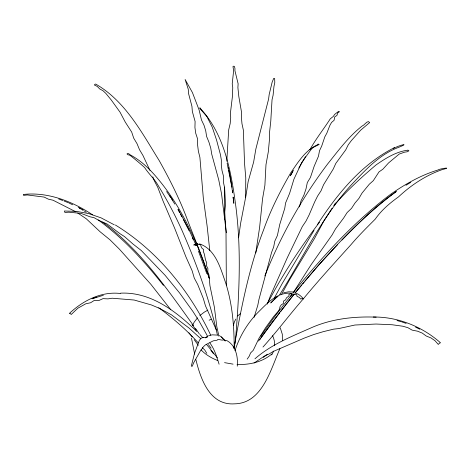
<?xml version="1.0" encoding="UTF-8"?>
<svg xmlns="http://www.w3.org/2000/svg" width="470" height="470" viewBox="0 0 470 470"><rect width="100%" height="100%" fill="white"/><g stroke="black" fill="none" stroke-linecap="round" stroke-linejoin="round"><path stroke-width="0.7" d="M224.637 187.107L224.913 199.938L224.542 219.766M218.55 336.091L218.609 334.757L216.834 326.779L214.367 307.104L209.931 285.613L209.003 275.015L207.799 271.866L207.91 268.664L206.477 265.732L206.741 262.765C204.638 259.258 205.196 254.934 203.299 251.391L203.61 249.494L201.977 248.248L200.808 245.875L200.796 244.723L199.186 244.2M245.645 197.623L245.769 177.754L244.547 163.519L243.36 130.108L241.98 123.751L241.445 117.758L241.545 112.306L238.819 96.52L237.896 87.596L238.131 83.813L234.918 70.647L234.959 68.479L234.436 66.458L233.796 66.164L232.961 66.493L233.625 70.659L232.221 83.854L232.756 87.632L232.415 96.538L230.512 112.295L230.7 117.67L230.177 123.598L228.702 129.808L226.787 161.181M234.16 348.617C234.266 326.462 232.368 303.843 225.565 282.564C220.506 268.382 215.677 249.447 199.75 243.954L195.679 245.505L194.645 244.8L193.734 245.017L196.278 243.701L197.817 243.472L197.823 243.901M282.382 340.727L282.305 334.229L280.261 327.837M237.262 366.177C238.196 356.988 235.828 345.632 227.128 340.762L223.05 339.816L222.334 340.174L218.004 339.369L217.064 340.227L213.245 340.85L205.461 344.833L203.575 346.596L200.332 351.008L193.699 362.74L192.259 366.265L191.296 366.136L194.539 353.252L199.415 340.204L201.319 338.13L203.134 337.466L202.805 337.66L206.465 337.601M235.388 341.167C239.277 295.043 241.75 248.148 235.258 202.1C230.729 169.5 223.826 134.079 200.884 109.04L200.426 108.035L199.456 108.012L206.853 116.478L212.287 127.276L216.57 140.066L220.471 154.777L221.335 159.964L221.305 165.199L222.016 170.61L223.52 176.297L223.315 181.714L224.607 187.765L225.23 205.942L224.725 211.982L225.994 231.04L226.352 285.131M238.59 237.802L240.599 223.42L245.998 195.491L248.142 181.626L253.647 161.997L255.839 149.119L268.587 99.105L269.175 94.535L272.165 82.08L273.716 78.378L274.257 78.349L274.656 78.572L274.78 82.62L273.957 86.41L273.094 95.269L272.036 99.758L270.773 121.207L269.486 132.893L269.492 139.202L268.311 151.816L265.979 164.723L264.898 185.309L262.554 198.804L259.622 227.333L255.762 252.948M234.565 346.813L234.771 345.403M234.976 343.987L235.282 341.872M233.884 348.182C241.304 308.156 248.871 267.736 263.67 229.677C270.667 209.82 280.279 190.979 290.783 172.766C297.992 162.297 305.224 150.424 317.191 144.913L318.102 144.043L319.183 144.437L312.944 147.574L310.764 149.942L301.711 162.561L293.92 179.211L289.596 193.399L285.566 203.017L284.75 208.357L279.779 224.355L277.394 235.499L274.809 241.139L273.675 246.932L271.584 252.408L258.976 299.314L257.772 305.377L254.1 317.315M299.472 206.876L301.023 200.825L303.926 195.132L305.982 188.946L307.327 182.548L310.406 177.525L314.177 166.257L318.466 156.24L319.524 150.67L321.691 146.094L324.811 136.858L326.862 133.116L329.828 125.508L331.544 122.453L334.082 120.308L334.711 116.977L336.937 115.385L337.736 112.953L339.457 111.69L338.635 111.343L334.611 114.439L333.318 116.431L330.287 118.822C323.636 129.156 315.881 138.926 309.877 149.719M233.367 325.463L234.471 321.627L235.846 319.124M235.006 350.626C239.477 336.632 247.214 323.619 257.396 313.002C266.566 304.072 276.131 292.587 290.29 293.157L291.412 293.967L296.594 294.567L297.075 296.376L299.396 297.428L300.788 299.149L302.016 298.497L303.444 298.938C301.205 296.112 298.356 293.685 294.755 292.839M279.932 348.658C270.808 368.979 262.448 403.401 234.571 403.836C209.691 405.598 200.696 379.055 195.873 359.573M264.845 275.902C280.708 235.946 301.816 198.146 327.719 163.866C338.382 150.588 348.581 136.594 362.129 126.019C364.338 125.555 367.798 119.221 369.673 122.564L360.625 130.225L351.302 140.677L348.252 144.801L345.755 149.836L335.803 163.419L333.23 169.094L323.577 184.722L321.034 190.785L317.585 196.084L314.589 202.106L309.084 215.001L305.982 221.123L302.322 226.558L287.282 257.772L270.291 296.141L267.301 304.084M23.706 194.322L23.5 195.367L27.372 194.95L44.127 197.077L48.375 199.162L53.028 200.214L76.011 211.882M267.712 303.068C282.564 274.697 300.142 247.69 319.518 222.204M192.624 325.258L194.122 322.267L197.5 317.832M274.368 297.933L282.206 283.528L314.019 230.4M281.695 294.079L289.784 279.386L314.542 238.408L323.783 221.176L332.096 208.234M23.917 194.404C48.234 191.901 72.562 201.454 92.614 214.855M305.518 156.657L298.82 168.06M279.662 294.702C303.69 256.726 322.649 215.037 353.869 182.143C366.958 168.401 380.518 153.96 398.766 147.31C410.339 142.522 399.77 145.324 396.004 147.245M292.798 171.456L290.307 175.815L293.462 170.228M317.597 224.331C337.301 193.846 361.741 163.983 394.718 147.486M247.179 359.121L249.294 356.096L250.545 352.988L253.242 350.32L259.07 338.136L265.474 327.896L273.411 316.851L278.322 311.146L279.574 309.09L279.967 306.763L281.254 304.889L283.504 303.409L283.492 301.111L285.69 299.789L286.371 297.986L289.026 295.841L288.868 294.42L291.711 293.445M260.797 336.197L273.481 318.202L292.211 293.897M258.559 341.061L272.306 322.073L294.009 294.167M259.763 339.681L260.58 338.518M290.354 296.782L291.946 294.508M293.139 292.804L311.169 264.639L332.114 234.947L335.539 228.855L343.623 218.051L347.13 212.558L351.525 208.351L354.991 203.034L358.863 198.475L362.047 193.076L369.338 184.187L373.309 180.662L379.008 171.885L382.839 169.235L388.567 162.931L399.189 154.072L404.605 152.151L407.114 151.792L408.912 150.852L408.001 150.159M260.997 337.942L264.34 333.301M264.757 332.725L279.744 312.714M334.793 204.156L335.615 203.046M285.895 304.683L280.637 311.557M286.33 304.108L293.979 294.484M293.115 292.781C322.185 256.749 353.698 222.075 390.793 194.145C405.322 184.07 420.967 175.14 437.97 170.005C439.186 168.748 453.767 166.709 442.481 169.511C426.026 175.216 411.138 185.045 398.525 196.877C389.771 203.093 381.399 210.278 375.219 219.155C366.976 227.38 358.669 235.635 351.113 244.518C335.039 262.354 318.83 280.055 303.538 298.585C289.661 314.518 277.13 331.35 262.994 347.019M295.342 292.798L299.49 287.769M294.925 293.045C325.422 256.238 357.723 220.089 396.263 191.507M299.948 287.211L301.805 284.979M302.727 283.862L304.119 282.188M305.048 281.084L318.448 265.245L337.671 244.553M333.706 205.578C346.754 190.984 361.095 177.484 376.076 164.923C385.6 158.284 396.116 151.669 407.784 150.183M342.001 239.988C358.904 222.651 376.206 205.431 396.192 191.625M275.003 298.714L270.738 302.974L276.583 297.128L274.445 299.296L276.448 297.522M199.838 315.546L204.368 312.103L207.834 310.135M254.94 358.81C271.589 344.175 292.522 336.097 312.521 327.226C332.478 318.672 354.627 316.292 376.159 317.144M237.556 316.005L240.329 313.719M271.807 354.01C262.301 362.135 249.306 364.967 237.05 364.444M254.064 363.028L265.509 355.379L268.869 354.086L273.329 351.431L304.325 338.083L313.748 334.54L323.254 331.673L333.641 329.141L338.553 328.606L354.926 325.017L376.094 324.036L392.162 324.758L402.884 326.233L407.878 327.684L412.125 330.122L417.548 331.191L422.266 333.101L426.225 336.009L431.008 337.948L435.061 340.762L438.293 344.445L439.485 343.135L440.513 342.795C422.119 326.55 397.926 316.745 373.262 317.021M263.317 357.353L267.606 354.251M207.429 336.385L205.325 337.865L207.258 336.966M405.939 185.274L410.774 182.372M276.472 297.428L278.134 296.523M393.507 148.35L395.376 147.492M92.478 298.567L96.332 297.028M208.598 335.745L212.199 334.834L217.205 335.075M92.002 298.814L103.335 295.289M205.496 337.63L207.205 336.972M283.651 292.775L288.745 291.788L292.922 292.005M120.649 293.151C150.935 291.788 176.262 311.451 196.783 331.473M120.561 293.503C101.279 291.194 83.149 300.559 69.413 313.39L70.142 313.437L71.234 314.477L77.832 308.22L85.769 303.79L90.587 302.762L94.188 300.489L99.246 300.359L102.995 298.65L108.006 298.867L112.148 298.215L134.209 300.036L151.481 304.983L159.765 308.485L171.538 314.877L188.917 327.948L200.737 338.629M233.055 364.138L224.554 362.646M396.997 320.54L401.016 321.68M401.686 321.868L406.156 323.395M58.732 199.004L62.851 200.555M64.143 201.054L68.379 202.752M217.716 360.555C211.535 358.128 205.637 354.709 201.031 349.862M68.99 203.04L72.662 204.755M415.556 327.138L419.792 329.206M219.214 335.545L221.311 336.902L224.413 340.163M78.273 207.241L83.261 210.025M79.418 208.21L80.652 208.909M81.88 209.602L83.108 210.296M84.347 211.054L86.198 212.193M115.397 225.018C157.468 250.827 189.674 290.848 210.701 335.128M114.316 224.842L101.156 217.898L88.607 213.556L76.322 211.359L64.396 211.007L64.872 212.44L68.779 212.193L81.122 213.404L89.882 216.752L94.17 217.733L98.559 220.236L107.172 224.055L120.197 233.843L124.456 236.551L132.934 243.989L141.288 250.528L165.082 275.285L179.522 292.88L192.9 311.428L198.916 320.822L207.875 336.749M77.679 212.975L86.251 218.767L100.216 231.857L109.998 239.829L119.398 249.159L150.935 284.379L170.798 309.765M158.701 307.75C172.966 318.108 186.367 329.758 198.205 342.8M102.748 222.163C140.195 249.641 166.738 288.416 193.523 325.669M98.183 219.919C123.269 238.167 144.308 261.114 163.431 285.39M202.312 347.724L204.726 349.962L206.829 353.387M225.253 341.061L221.311 336.902M206.477 344.34L217.258 357.658M198.328 345.297L194.245 339.716M199.879 334.499L202.787 337.713M188.928 332.801L192.259 336.949M209.837 342.889C214.567 349.234 216.799 356.806 219.091 364.215M210.907 350.338L213.58 353.857M208.422 344.616L211.083 348.164M195.561 328.512L199.215 333.753M192.036 324.382L195.972 329.958M166.603 191.531L169.153 195.25M169.746 195.667L172.66 200.067M169.517 195.779L170.587 197.424M171.303 198.516L172.02 199.615M172.378 200.161L174.846 204.145M177.907 209.444L179.581 212.481M178.248 209.42L188.881 229.472L196.213 245.516M180.58 214.302L181.902 216.758M183.547 219.837L188.059 228.643M188.376 229.272L188.993 230.553M149.942 170.393L142.962 155.464L139.555 149.777L137.017 143.661L133.727 138.186L131.676 132.035L125.284 122.124L120.073 112.23L111.343 100.104L105.873 93.418L102.989 90.722L99.681 88.918L97.29 86.445L94.358 84.97L95.251 84.071L95.939 84.206C125.373 101.226 141.869 132.699 159.23 160.634C169.676 179.299 179.346 198.405 186.901 218.45C194.304 238.231 202.964 257.584 209.091 277.782M192.389 237.72L193.305 239.718M216.335 329.981L205.49 305.876L203.304 298.479L200.52 291.471L197.706 284.509L194.292 278.128L192.107 270.685L185.979 256.984L174.693 228.291L162.99 200.878L157.72 187.236L154.36 180.891L152.791 176.855M198.416 251.056L206.818 273.669M209.373 278.728C198.199 244.647 183.647 211.118 161.198 182.848C152.568 171.961 142.757 161.557 130.372 154.953C127.417 151.775 124.75 154.589 130.043 155.312C135.037 159.271 139.972 163.296 144.666 167.614C148.949 174.247 154.859 179.229 158.601 186.249C167.197 200.132 174.811 214.626 181.602 229.513C196.578 263.594 209.379 298.891 217.487 335.298M227.128 163.249L231.898 187.084M194.627 354.11L191.49 338.106M228.279 167.355L228.584 168.789M228.896 170.222L230.476 178.071M230.611 178.782L232.668 192.882L232.433 190.814M209.802 250.768L207.123 226.047L203.299 197.835L199.897 157.356L198.375 151.264L197.623 145.148L197.529 138.75L195.732 133.292L194.927 127.493L195.103 121.489L192.342 111.513L191.942 106.349L188.535 93.489L188.258 89.212L185.109 79.454L192.412 92.525L199.104 109.968L201.466 119.95L204.039 125.314L205.719 130.813L206.594 136.423L208.95 142.181L210.754 148.197L211.776 154.342L218.738 179.893L221.529 193.705L226.329 232.768M273.552 351.096A40.338 27.501 4.9 0 1 271.707 354.915M209.144 320.217A40.338 27.501 4.9 0 1 211.071 319.3M272.553 335.692A40.338 27.501 4.9 0 1 274.656 345.755M233.361 199.209L233.108 197.042L233.843 203.34L233.361 199.209"/></g></svg>
